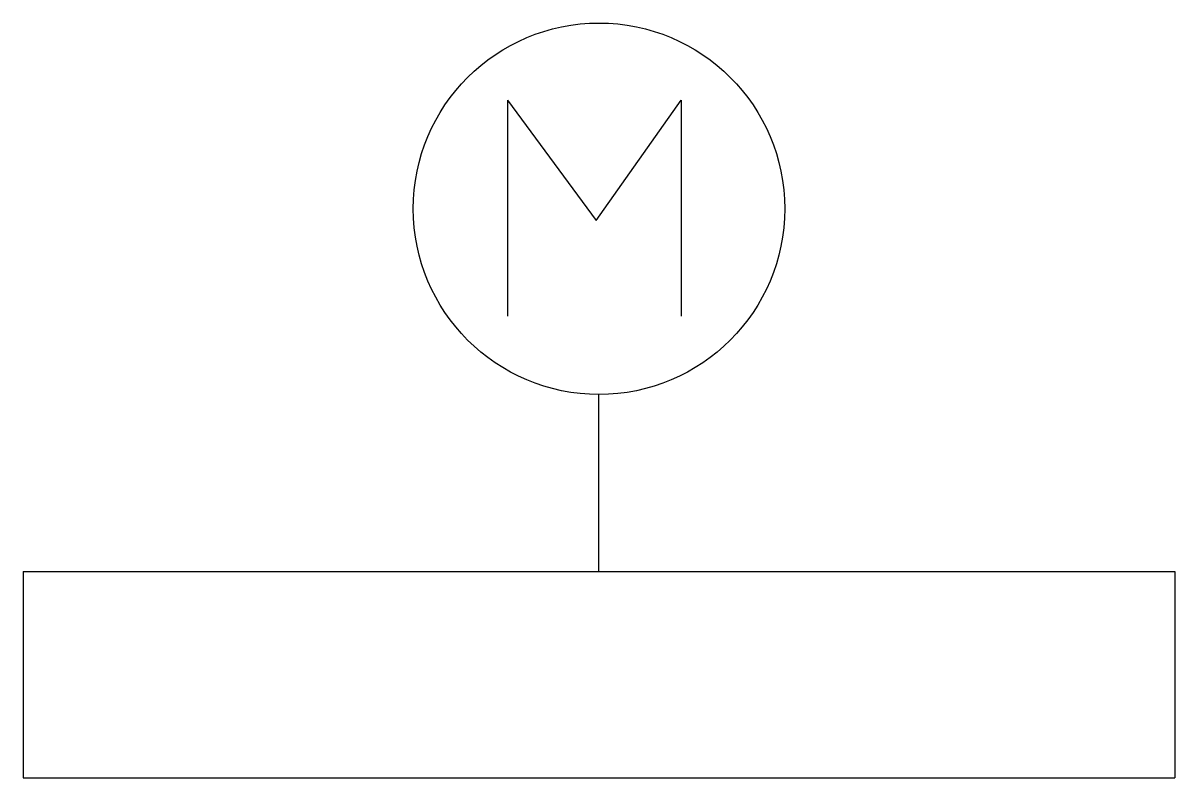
# Model space of a CAD drawing. Header units: metres. Extents: x 87773 to 88832, y -150104 to -149410.
import ezdxf

# ---------------------------------------------------------------- set-up
doc = ezdxf.new("R2010")
doc.units = ezdxf.units.M
doc.layers.add('DET1', color=1, linetype='Continuous')

msp = doc.modelspace()

# ---------------------------------------------------------------- linework, layer by layer
at = {"layer": 'DET1'}
for p, q in [((88218.24, -149480.66), (88299.66, -149591.31)), ((88218.24, -149480.66), (88218.24, -149679.18)), ((88299.66, -149591.31), (88377.82, -149480.66)), ((88377.82, -149480.66), (88377.82, -149679.18)), ((88302.34, -149913.89), (88302.34, -149751.12)), ((87773.09, -149913.89), (88831.6, -149913.89)), ((87773.09, -149913.89), (87773.09, -150103.52)), ((88831.6, -149913.89), (88831.6, -150103.52)), ((87773.09, -150103.52), (88831.6, -150103.52))]:
    msp.add_line(p, q, dxfattribs=at)
msp.add_circle((88302.34, -149580.44), 170.67, dxfattribs=at)

doc.saveas('drawing.dxf')
